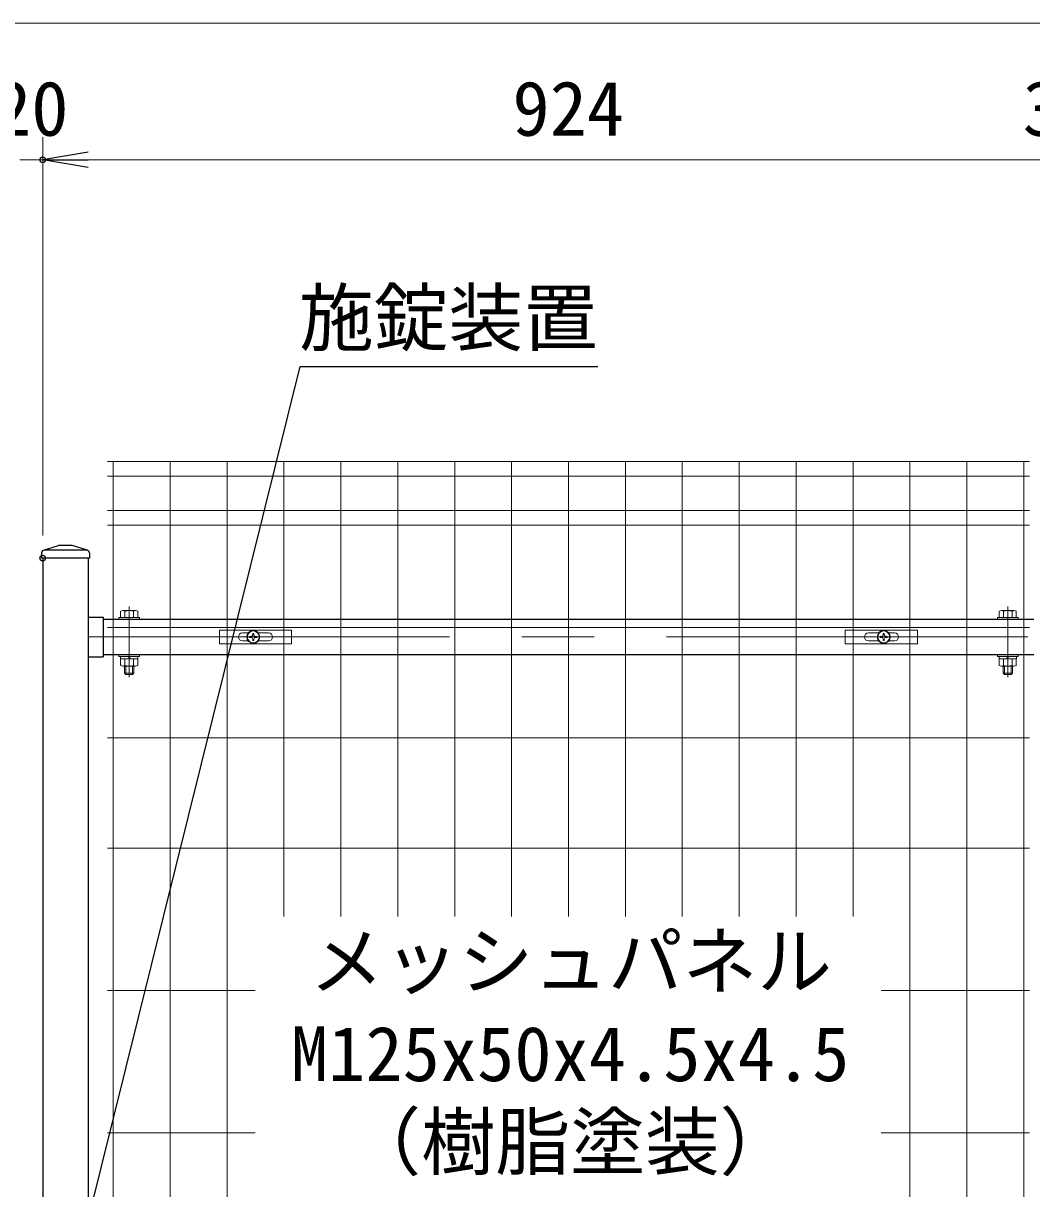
# Model space of a CAD drawing. Units: millimetres, scale not verified. Extents: x -4200 to 4200, y -2970 to 2970.
# Drawn here: x 1235 to 2121, y 604 to 1628 of the extents above; entities that cross this region are included whole.
import ezdxf
from ezdxf.enums import TextEntityAlignment as Align

# ---------------------------------------------------------------- set-up
doc = ezdxf.new("R2010")
doc.units = ezdxf.units.MM
doc.header["$LTSCALE"] = 10
doc.header["$PDMODE"] = 32
doc.header["$PDSIZE"] = 5
doc.linetypes.add('USER1', pattern=[50.8, 31.75, -6.35, 6.35, -6.35])
for name, color, linetype, lineweight in [('0-1_D-STR1', 1, 'Continuous', 25), ('0-2_D-STR3', 3, 'Continuous', 13), ('0-3_D-BMK', 2, 'USER1', 13), ('0-4_D-STR-TXT', 7, 'Continuous', 13), ('0-5_D-STR-DIM', 7, 'Continuous', 13), ('0-B_D-STR2', 7, 'Continuous', 13)]:
    doc.layers.add(name, color=color, linetype=linetype, lineweight=lineweight)
doc.layers.add('0-9_0', color=7, linetype='Continuous')
doc.layers.add('0-A_Defpoints', color=6, linetype='Continuous')
doc.styles.add('ＭＳ ゴシック', font='')
doc.styles.get('ＭＳ ゴシック').set_extended_font_data('MS Gothic')

# ---------------------------------------------------------------- blocks, each defined once
blk = doc.blocks.new('_Open')
at = {"layer": '0-9_0'}
blk.add_line((-10, 1.667), (0, 0), dxfattribs=at)
blk.add_lwpolyline([(-10, -1.667), (0, 0), (-10, 0)], dxfattribs=at)
blk = doc.blocks.new('A$Cc5bff5c2')
at = {"layer": '0-2_D-STR3'}
for p, q in [((-297.7, 60), (337.3, 60)), ((-297.7, -60), (-297.7, 60)), ((-95.2, 35), (-45.6, 35)), ((-18.5, 4.2), (-31.5, 3.9)), ((-31.5, 3.9), (-31.5, -4)), ((-4, 31.5), (-4.2, 18.5)), ((-4, 31.5), (4, 31.5)), ((4, 31.5), (4.2, 18.5)), ((18.5, 4.2), (31.5, 3.9)), ((31.5, 3.9), (31.5, -4)), ((45.6, 35), (134.8, 35)), ((-95.2, -35), (-45.6, -35)), ((-18.5, -4.2), (-31.5, -4)), ((-4, -31.5), (-4.2, -18.5)), ((18.5, -4.2), (31.5, -4)), ((45.6, -35), (134.8, -35))]:
    blk.add_line(p, q, dxfattribs=at)
for points in [[(-297.7, -60), (337.3, -60), (337.3, 60)], [(-4, -31.5), (4, -31.5), (4.2, -18.5)]]:
    blk.add_lwpolyline(points, dxfattribs=at)
for radius in [57.5, 52.5]:
    blk.add_circle((0, 0), radius, dxfattribs=at)
for centre, radius, start, end in [((-95.2, 0), 35, 90, 270), ((-19.1, 19), 14.9, 270, 0), ((19.1, 19), 14.9, 180, 270), ((134.8, 0), 35, 270, 90), ((-19.1, -19), 14.9, 0, 90), ((19.1, -19), 14.9, 90, 180)]:
    blk.add_arc(centre, radius, start, end, dxfattribs=at)
blk = doc.blocks.new('A$C5ba32ecb')
at = {"layer": '0-2_D-STR3'}
for p, q in [((-337.5, 60), (297.5, 60)), ((-337.5, -60), (-337.5, 60)), ((-135, 35), (-45.6, 35)), ((-18.5, 4.2), (-31.5, 3.9)), ((-31.5, 3.9), (-31.5, -4)), ((-4, 31.5), (-4.2, 18.5)), ((-4, 31.5), (4, 31.5)), ((4, 31.5), (4.2, 18.5)), ((18.5, 4.2), (31.5, 3.9)), ((31.5, 3.9), (31.5, -4)), ((45.6, 35), (95, 35)), ((-135, -35), (-45.6, -35)), ((-18.5, -4.2), (-31.5, -4)), ((-4, -31.5), (-4.2, -18.5)), ((18.5, -4.2), (31.5, -4)), ((45.6, -35), (95, -35))]:
    blk.add_line(p, q, dxfattribs=at)
for points in [[(-337.5, -60), (297.5, -60), (297.5, 60)], [(-4, -31.5), (4, -31.5), (4.2, -18.5)]]:
    blk.add_lwpolyline(points, dxfattribs=at)
for radius in [57.5, 52.5]:
    blk.add_circle((0, 0), radius, dxfattribs=at)
for centre, radius, start, end in [((-135, 0), 35, 90, 270), ((-19.1, 19), 14.9, 270, 0), ((19.1, 19), 14.9, 180, 270), ((95, 0), 35, 270, 90), ((-19.1, -19), 14.9, 0, 90), ((19.1, -19), 14.9, 90, 180)]:
    blk.add_arc(centre, radius, start, end, dxfattribs=at)
blk = doc.blocks.new('MLeader1')
at = {"layer": '0-4_D-STR-TXT', "lineweight": 25}
blk.add_line((1288.42, 533.43), (1272.31, 496.22), dxfattribs=at)
for points in [[(1281.95, 535.04), (1478.43, 1326.64), (1725.73, 1326.64), (1740.05, 1326.64)], [(1275.48, 536.64), (1272.31, 496.22), (1281.95, 535.04)]]:
    blk.add_lwpolyline(points, dxfattribs=at)

msp = doc.modelspace()

# ---------------------------------------------------------------- linework, layer by layer
at = {"layer": '0-1_D-STR1'}
for p, q in [((1253.01, 1165.11), (1266.31, 1169.22)), ((1278.31, 1169.22), (1266.31, 1169.22)), ((1291.62, 1165.11), (1278.31, 1169.22)), ((1251.31, 1162.82), (1251.31, 1158.22)), ((1293.31, 1158.22), (1251.31, 1158.22)), ((1252.31, 1158.22), (1252.31, 461.22)), ((1291.28, 1165.22), (1253.71, 1165.22)), ((1292.31, 1158.22), (1292.31, -526.78)), ((1293.31, 1162.82), (1293.31, 1158.22)), ((1292.31, 1106.47), (1305.31, 1106.47)), ((1305.31, 1106.47), (1305.31, 1071.47)), ((1305.31, 1104.47), (2123.31, 1104.47)), ((1292.31, 1071.47), (1305.31, 1071.47)), ((1305.31, 1073.47), (2123.31, 1073.47))]:
    msp.add_line(p, q, dxfattribs=at)
for centre, start, end in [((1253.71, 1162.82), 90, 180), ((1290.91, 1162.82), 0, 72.84994)]:
    msp.add_arc(centre, 2.4, start, end, dxfattribs=at)
at = {"layer": '0-2_D-STR3'}
for p, q in [((1319.31, 1106.07), (1319.31, 1104.47)), ((1319.31, 1106.07), (1337.31, 1106.07)), ((1320.81, 1106.07), (1320.81, 1111.52)), ((1335.82, 1106.07), (1320.81, 1106.07)), ((1333.94, 1112.07), (1322.69, 1112.07)), ((1324.56, 1106.07), (1324.56, 1111.52)), ((1332.07, 1106.07), (1332.07, 1111.52)), ((1335.82, 1106.07), (1335.82, 1111.52)), ((1337.31, 1106.07), (1337.31, 1104.47)), ((2091.31, 1106.07), (2091.31, 1104.47)), ((2109.31, 1106.07), (2091.31, 1106.07)), ((2092.81, 1106.07), (2092.81, 1111.52)), ((2092.81, 1106.07), (2107.81, 1106.07)), ((2094.69, 1112.07), (2105.94, 1112.07)), ((2096.56, 1106.07), (2096.56, 1111.52)), ((2104.06, 1106.07), (2104.06, 1111.52)), ((2107.81, 1106.07), (2107.81, 1111.52)), ((2109.31, 1106.07), (2109.31, 1104.47)), ((1319.31, 1104.47), (1337.31, 1104.47)), ((2109.31, 1104.47), (2091.31, 1104.47)), ((1319.31, 1073.47), (1319.31, 1071.87)), ((1319.31, 1073.47), (1337.31, 1073.47)), ((1319.31, 1071.87), (1337.31, 1071.87)), ((1320.81, 1069.87), (1320.81, 1063.92)), ((1324.56, 1069.87), (1324.56, 1063.92)), ((1328.69, 1069.87), (1327.54, 1071.87)), ((1329.38, 1069.87), (1328.23, 1071.87)), ((1332.07, 1069.87), (1332.07, 1063.92)), ((1335.82, 1069.87), (1335.82, 1063.92)), ((1337.31, 1073.47), (1337.31, 1071.87)), ((2091.31, 1073.47), (2091.31, 1071.87)), ((2109.31, 1073.47), (2091.31, 1073.47)), ((2109.31, 1071.87), (2091.31, 1071.87)), ((2092.81, 1069.87), (2092.81, 1063.92)), ((2096.56, 1069.87), (2096.56, 1063.92)), ((2099.24, 1069.87), (2100.4, 1071.87)), ((2099.94, 1069.87), (2101.09, 1071.87)), ((2104.06, 1069.87), (2104.06, 1063.92)), ((2107.81, 1069.87), (2107.81, 1063.92)), ((2109.31, 1073.47), (2109.31, 1071.87)), ((1322.69, 1063.36), (1333.94, 1063.36)), ((1324.31, 1057.07), (1324.31, 1063.36)), ((1324.31, 1057.07), (1325.31, 1056.07)), ((1324.31, 1057.07), (1332.31, 1057.07)), ((1325.31, 1056.07), (1325.31, 1063.36)), ((1331.31, 1056.07), (1325.31, 1056.07)), ((1331.31, 1056.07), (1331.31, 1063.36)), ((1331.31, 1056.07), (1332.31, 1057.07)), ((1332.31, 1057.07), (1332.31, 1063.36)), ((2105.94, 1063.36), (2094.69, 1063.36)), ((2096.31, 1057.07), (2096.31, 1063.36)), ((2097.31, 1056.07), (2096.31, 1057.07)), ((2104.31, 1057.07), (2096.31, 1057.07)), ((2097.31, 1056.07), (2097.31, 1063.36)), ((2097.31, 1056.07), (2103.31, 1056.07)), ((2103.31, 1056.07), (2103.31, 1063.36)), ((2104.31, 1057.07), (2103.31, 1056.07)), ((2104.31, 1057.07), (2104.31, 1063.36))]:
    msp.add_line(p, q, dxfattribs=at)
for points in [[(1336.01, 1069.87), (1320.61, 1069.87), (1320.61, 1071.87)], [(1336.01, 1069.87), (1336.01, 1071.87), (1320.61, 1071.87)], [(2092.61, 1069.87), (2108.01, 1069.87), (2108.01, 1071.87)], [(2092.61, 1069.87), (2092.61, 1071.87), (2108.01, 1071.87)]]:
    msp.add_lwpolyline(points, dxfattribs=at)
for centre, radius, start, end in [((1322.69, 1108.61), 3.46, 57.13278, 122.86722), ((1328.31, 1099.08), 12.99, 73.22135, 106.77865), ((1333.94, 1108.61), 3.46, 57.13278, 122.86722), ((2094.69, 1108.61), 3.46, 57.13278, 122.86722), ((2100.31, 1099.08), 12.99, 73.22135, 106.77865), ((2105.94, 1108.61), 3.46, 57.13278, 122.86722), ((1322.69, 1066.82), 3.46, 237.13278, 302.86722), ((1328.31, 1076.36), 12.99, 253.22135, 286.77865), ((1333.94, 1066.82), 3.46, 237.13278, 302.86722), ((2094.69, 1066.82), 3.46, 237.13278, 302.86722), ((2100.31, 1076.36), 12.99, 253.22135, 286.77865), ((2105.94, 1066.82), 3.46, 237.13278, 302.86722)]:
    msp.add_arc(centre, radius, start, end, dxfattribs=at)
at = {"layer": '0-3_D-BMK'}
for p, q in [((1328.31, 1053.62), (1328.31, 1115.71)), ((2100.31, 1053.62), (2100.31, 1115.71)), ((1292.31, 1088.97), (2136.31, 1088.97))]:
    msp.add_line(p, q, dxfattribs=at)
at = {"layer": '0-5_D-STR-DIM'}
for p, q in [((282.31, 1628.22), (2202.31, 1628.22)), ((1252.31, 1178.22), (1252.31, 1528.22)), ((1252.31, 1178.22), (1252.31, 1528.22)), ((1232.31, 1508.22), (1252.31, 1508.22)), ((1292.31, 1508.22), (2136.31, 1508.22)), ((1292.31, 1508.22), (1332.31, 1508.22)), ((2136.31, 1508.22), (2096.31, 1508.22))]:
    msp.add_line(p, q, dxfattribs=at)
at = {"layer": '0-A_Defpoints'}
for p in [(1252.31, 1508.22), (1252.31, 1158.22)]:
    msp.add_point(p, dxfattribs=at)
at = {"layer": '0-B_D-STR2'}
for p, q in [((2119.31, 1243.22), (1309.31, 1243.22)), ((1314.31, -526.78), (1314.31, 1243.22)), ((1364.31, -526.78), (1364.31, 1243.22)), ((1414.31, -526.78), (1414.31, 1243.22)), ((1464.31, 843.22), (1464.31, 1243.22)), ((1514.31, 843.22), (1514.31, 1243.22)), ((1564.31, 843.22), (1564.31, 1243.22)), ((1614.31, 843.22), (1614.31, 1243.22)), ((1664.31, 843.22), (1664.31, 1243.22)), ((1714.31, 843.22), (1714.31, 1243.22)), ((1764.31, 843.22), (1764.31, 1243.22)), ((1814.31, 843.22), (1814.31, 1243.22)), ((1864.31, 843.22), (1864.31, 1243.22)), ((1914.31, 843.22), (1914.31, 1243.22)), ((1964.31, 843.22), (1964.31, 1243.22)), ((2014.31, -526.78), (2014.31, 1243.22)), ((2064.31, -526.78), (2064.31, 1243.22)), ((2114.31, -526.78), (2114.31, 1243.22)), ((2119.31, 1230.34), (1309.31, 1230.34)), ((2119.31, 1200.09), (1309.31, 1200.09)), ((2119.31, 1187.22), (1309.31, 1187.22)), ((2119.31, 1097.22), (1309.31, 1097.22)), ((2119.31, 1000.22), (1309.31, 1000.22)), ((2119.31, 903.22), (1309.31, 903.22)), ((1439.06, 778.22), (1309.31, 778.22)), ((2119.31, 778.22), (1989.06, 778.22)), ((1439.06, 653.22), (1309.31, 653.22)), ((2119.31, 653.22), (1989.06, 653.22))]:
    msp.add_line(p, q, dxfattribs=at)

# ---------------------------------------------------------------- block references
at = {"layer": '0-2_D-STR3', "xscale": 0.1, "yscale": 0.1}
for name, p in [('A$Cc5bff5c2', (1437.31, 1088.97)), ('A$C5ba32ecb', (1991.31, 1088.97))]:
    msp.add_blockref(name, p, dxfattribs=at)
at = {"layer": '0-4_D-STR-TXT'}
msp.add_blockref('MLeader1', (0, 0), dxfattribs=at)
at = {"layer": '0-5_D-STR-DIM', "xscale": 4, "yscale": 4, "rotation": 180}
msp.add_blockref('_Open', (1252.31, 1508.22), dxfattribs=at)
msp.add_blockref('_Open', (1252.31, 1508.22), dxfattribs=at)

# ---------------------------------------------------------------- texts
at = {"layer": '0-4_D-STR-TXT', "style": 'ＭＳ ゴシック'}
for s, p in [('施錠装置', (1477.63, 1331.03)), ('メッシュパネル', (1486.65, 765.61)), ('M125x50x4.5x4.5', (1470.41, 684.22)), ('（樹脂塗装）', (1519.14, 606.88))]:
    msp.add_text(s, height=48.09, dxfattribs=at).set_placement(p, align=Align.BOTTOM_LEFT)
at = {"layer": '0-5_D-STR-DIM', "style": 'ＭＳ ゴシック'}
for s, p in [('20', (1209.56, 1514.96)), ('924', (1665.06, 1514.96)), ('35.75', (2113.46, 1514.96))]:
    msp.add_text(s, height=48.09, dxfattribs=at).set_placement(p, align=Align.BOTTOM_LEFT)

doc.saveas('drawing.dxf')
